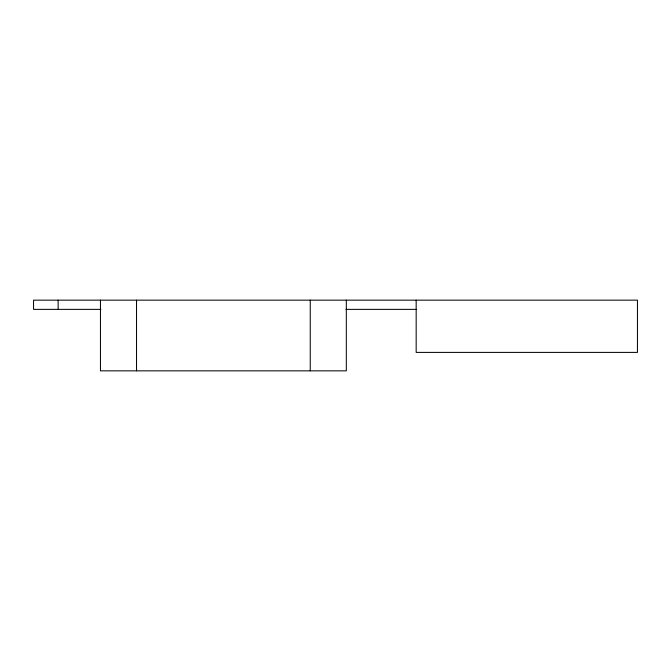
<?xml version="1.0" encoding="UTF-8"?>
<svg xmlns="http://www.w3.org/2000/svg" width="671" height="671" viewBox="0 0 671 671"><rect width="100%" height="100%" fill="white"/><g stroke="black" fill="none" stroke-linecap="round" stroke-linejoin="round"><path stroke-width="1.01" d="M100.902 309.373L33.55 309.373L33.55 300.155L637.45 300.155L637.45 352.401L416.171 352.401L416.171 300.155M345.993 309.373L416.112 309.373M346.32 300.155L346.32 370.845L100.457 370.845L100.457 300.155M310.245 300.155L310.245 370.845M136.532 300.155L136.532 370.845M58.134 300.155L58.134 309.373"/></g></svg>
